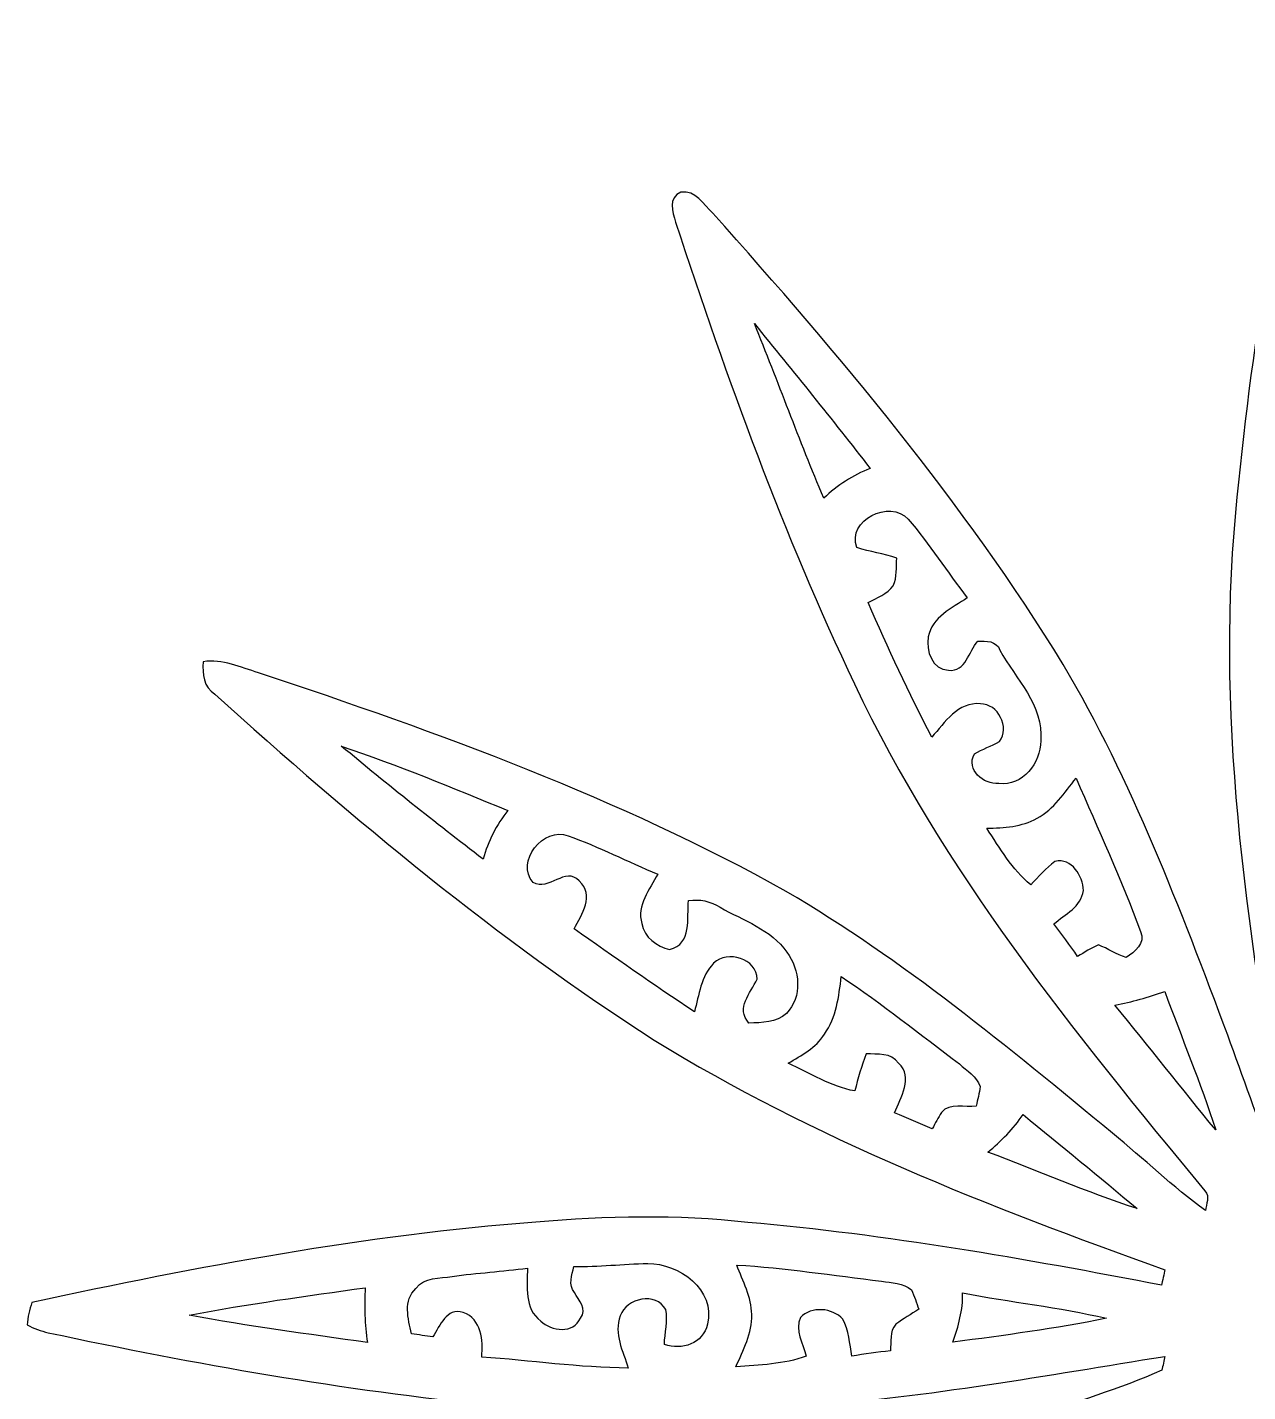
# Model space of a CAD drawing. Header units: centimetres. Extents: x -13.1 to 13.1, y -10.7 to 10.7.
# Drawn here: x -13.07 to -5.33, y 1.91 to 10.55 of the extents above; entities that cross this region are included whole.
import ezdxf

# ---------------------------------------------------------------- set-up
doc = ezdxf.new("R2010")
doc.units = ezdxf.units.CM
doc.header["$MEASUREMENT"] = 0
doc.layers.add('Camada 1', color=7, linetype='Continuous')

msp = doc.modelspace()

# ---------------------------------------------------------------- linework, layer by layer
at = {"layer": 'Camada 1', "color": 156}
for points, knots in [([(-4.91949, 10.53958), (-4.87997, 10.54487), (-4.84011, 10.54876), (-4.79989, 10.55122), (-4.79989, 10.55122), (-4.73004, 10.51242), (-4.73321, 10.42352), (-4.7124, 10.35614), (-4.7124, 10.35614), (-4.46017, 9.15352), (-4.23579, 7.93537), (-4.21286, 6.70348), (-4.21286, 6.70348), (-4.2171, 5.57954), (-4.44146, 4.47216), (-4.63337, 3.36868), (-4.63337, 3.36868), (-4.52049, 3.32809), (-4.51097, 3.45439), (-4.47886, 3.52848), (-4.47886, 3.52848), (-4.23016, 4.22521), (-3.95746, 4.91455), (-3.64067, 5.58341), (-3.64067, 5.58341), (-3.05364, 6.84742), (-2.16288, 7.93608), (-1.26223, 8.98807), (-1.26223, 8.98807), (-1.13417, 9.13095), (-1.01035, 9.27734), (-0.88089, 9.41881), (-0.88089, 9.41881), (-0.83889, 9.47949), (-0.75917, 9.45656), (-0.69708, 9.46326), (-0.69708, 9.46326), (-0.69461, 9.38388), (-0.7045, 9.30451), (-0.73096, 9.22937), (-0.73096, 9.22937), (-0.94755, 8.55698), (-1.18145, 7.88987), (-1.44921, 7.23582), (-1.44921, 7.23582), (-1.71874, 6.59024), (-2.00625, 5.94642), (-2.39676, 5.36363), (-2.39676, 5.36363), (-2.9277, 4.58011), (-3.53236, 3.84951), (-4.15361, 3.13689), (-4.15361, 3.13689), (-4.13702, 3.11855), (-4.10386, 3.08151), (-4.08763, 3.06317), (-4.08763, 3.06317), (-3.3976, 3.65054), (-2.68887, 4.21886), (-1.93111, 4.71733), (-1.93111, 4.71733), (-1.16487, 5.22286), (-0.3182, 5.58906), (0.5341, 5.92172), (0.5341, 5.92172), (1.05833, 6.12493), (1.58962, 6.31013), (2.12407, 6.4837), (2.12407, 6.4837), (2.16923, 6.49851), (2.25777, 6.52003), (2.27083, 6.4523), (2.27083, 6.4523), (2.30752, 6.36834), (2.21862, 6.31401), (2.16992, 6.26039), (2.16992, 6.26039), (1.59419, 5.7397), (1.00471, 5.23309), (0.38522, 4.76425), (0.38522, 4.76425), (-0.20284, 4.32223), (-0.81455, 3.90102), (-1.48978, 3.60186), (-1.48978, 3.60186), (-2.10467, 3.31998), (-2.73719, 3.07833), (-3.37326, 2.84902), (-3.37326, 2.84902), (-3.54471, 2.78623), (-3.72215, 2.73614), (-3.88443, 2.65007), (-3.88443, 2.65007), (-3.81494, 2.55023), (-3.6971, 2.61372), (-3.60115, 2.62395), (-3.60115, 2.62395), (-2.84091, 2.76224), (-2.07503, 2.87408), (-1.30422, 2.92629), (-1.30422, 2.92629), (-0.59831, 2.9845), (0.11112, 2.93687), (0.8128, 2.85326), (0.8128, 2.85326), (1.62806, 2.75166), (2.43874, 2.61231), (3.24061, 2.43382), (3.24061, 2.43382), (3.36973, 2.43487), (3.35633, 2.24084), (3.23673, 2.23555), (3.23673, 2.23555), (2.1477, 1.99354), (1.04422, 1.79916), (-0.06984, 1.72507), (-0.06984, 1.72507), (-0.86854, 1.66933), (-1.66652, 1.772), (-2.45426, 1.89264), (-2.45426, 1.89264), (-2.87479, 1.95721), (-3.29388, 2.02988), (-3.71086, 2.11242), (-3.71086, 2.11242), (-3.77825, 2.12336), (-3.88408, 2.15688), (-3.85833, 2.04681), (-3.85833, 2.04681), (-2.63877, 1.58891), (-1.40053, 1.12783), (-0.31784, 0.3877), (-0.31784, 0.3877), (0.5595, -0.21307), (1.37829, -0.89429), (2.16853, -1.60479), (2.16853, -1.60479), (2.23979, -1.65347), (2.28035, -1.7653), (2.19039, -1.81892), (2.19039, -1.81892), (2.06869, -1.80833), (1.95615, -1.75718), (1.84043, -1.72261), (1.84043, -1.72261), (1.06045, -1.4679), (0.28857, -1.18604), (-0.46177, -0.85302), (-0.46177, -0.85302), (-1.01599, -0.60537), (-1.56069, -0.32878), (-2.05387, 0.02716), (-2.05387, 0.02716), (-2.76365, 0.5274), (-3.42793, 1.08761), (-4.08657, 1.6524), (-4.08657, 1.6524), (-4.1035, 1.63476), (-4.13666, 1.60019), (-4.15361, 1.58255), (-4.15361, 1.58255), (-3.62055, 0.96237), (-3.1115, 0.32066), (-2.649, -0.35418), (-2.649, -0.35418), (-1.93392, -1.38289), (-1.47143, -2.55834), (-1.04705, -3.72957), (-1.04705, -3.72957), (-0.95074, -4.00085), (-0.85724, -4.27319), (-0.76904, -4.54695), (-0.76904, -4.54695), (-0.74436, -4.61892), (-0.74577, -4.69511), (-0.74648, -4.77026), (-0.74648, -4.77026), (-0.82937, -4.79424), (-0.90204, -4.75614), (-0.9525, -4.69123), (-0.9525, -4.69123), (-1.7152, -3.84562), (-2.4518, -2.97039), (-3.0734, -2.014), (-3.0734, -2.014), (-3.45015, -1.44039), (-3.72075, -0.80644), (-3.97686, -0.1718), (-3.97686, -0.1718), (-4.18112, 0.3383), (-4.36421, 0.85653), (-4.548, 1.37442), (-4.548, 1.37442), (-4.64819, 1.34126), (-4.61081, 1.23155), (-4.6034, 1.15359), (-4.6034, 1.15359), (-4.42595, 0.1785), (-4.28907, -0.80715), (-4.26578, -1.79916), (-4.26578, -1.79916), (-4.27708, -3.10727), (-4.50603, -4.4016), (-4.76919, -5.67937), (-4.76919, -5.67937), (-4.78861, -5.75451), (-4.79565, -5.87621), (-4.90185, -5.86916), (-4.90185, -5.86916), (-4.97733, -5.85645), (-4.97699, -5.77003), (-4.99497, -5.71217), (-4.99497, -5.71217), (-5.26238, -4.44782), (-5.49663, -3.16618), (-5.51074, -1.86972), (-5.51074, -1.86972), (-5.48111, -0.80044), (-5.27897, 0.25364), (-5.09198, 1.30386), (-5.09198, 1.30386), (-5.07152, 1.3656), (-5.18653, 1.3857), (-5.19007, 1.31514), (-5.19007, 1.31514), (-5.51461, 0.42898), (-5.85364, -0.45614), (-6.2932, -1.29292), (-6.2932, -1.29292), (-6.63539, -1.94839), (-7.07073, -2.54952), (-7.52193, -3.13336), (-7.52193, -3.13336), (-7.92903, -3.65125), (-8.35307, -4.15571), (-8.79581, -4.64326), (-8.79581, -4.64326), (-8.84132, -4.68911), (-8.88682, -4.75402), (-8.96055, -4.74062), (-8.96055, -4.74062), (-9.06638, -4.69793), (-9.01099, -4.57412), (-8.98771, -4.49545), (-8.98771, -4.49545), (-8.58731, -3.27942), (-8.1541, -2.06233), (-7.51592, -0.94791), (-7.51592, -0.94791), (-6.96419, -0.05467), (-6.27803, 0.74436), (-5.6028, 1.5441), (-5.6028, 1.5441), (-5.54955, 1.59385), (-5.60811, 1.67815), (-5.66525, 1.62382), (-5.66525, 1.62382), (-6.29002, 1.09714), (-6.9275, 0.58313), (-7.60448, 0.12452), (-7.60448, 0.12452), (-8.36894, -0.40498), (-9.21985, -0.79128), (-10.08203, -1.13205), (-10.08203, -1.13205), (-10.63096, -1.34866), (-11.18763, -1.54552), (-11.74855, -1.72895), (-11.74855, -1.72895), (-11.81135, -1.75083), (-11.87873, -1.75048), (-11.94435, -1.75153), (-11.94435, -1.75153), (-11.944, -1.68839), (-11.9761, -1.60689), (-11.91365, -1.56279), (-11.91365, -1.56279), (-11.56617, -1.23825), (-11.20493, -0.92816), (-10.83839, -0.62512), (-10.83839, -0.62512), (-10.18152, -0.08395), (-9.50207, 0.43744), (-8.75841, 0.85478), (-8.75841, 0.85478), (-8.10153, 1.20685), (-7.4048, 1.47567), (-6.70842, 1.73777), (-6.70842, 1.73777), (-6.43431, 1.8475), (-6.1461, 1.92369), (-5.87798, 2.04611), (-5.87798, 2.04611), (-5.8734, 2.06798), (-5.86458, 2.11137), (-5.85998, 2.13289), (-5.85998, 2.13289), (-6.60893, 2.01188), (-7.35753, 1.87854), (-8.11459, 1.81821), (-8.11459, 1.81821), (-8.77887, 1.75436), (-9.44986, 1.7586), (-10.11378, 1.82386), (-10.11378, 1.82386), (-11.0617, 1.9184), (-12.00114, 2.08421), (-12.93213, 2.28282), (-12.93213, 2.28282), (-12.97833, 2.2941), (-13.02349, 2.30964), (-13.06512, 2.33221), (-13.06512, 2.33221), (-13.06512, 2.38159), (-13.04854, 2.4278), (-13.03655, 2.47473), (-13.03655, 2.47473), (-11.98315, 2.70087), (-10.92094, 2.90194), (-9.84497, 2.98238), (-9.84497, 2.98238), (-9.3987, 3.0226), (-8.94785, 3.03072), (-8.50159, 2.98167), (-8.50159, 2.98167), (-7.6207, 2.90405), (-6.74863, 2.75061), (-5.88081, 2.58375), (-5.88081, 2.58375), (-5.8755, 2.60809), (-5.86458, 2.65747), (-5.85927, 2.68181), (-5.85927, 2.68181), (-6.9723, 3.08081), (-8.08495, 3.51225), (-9.0939, 4.13631), (-9.0939, 4.13631), (-10.08909, 4.77519), (-10.99961, 5.53614), (-11.87696, 6.32636), (-11.87696, 6.32636), (-11.94928, 6.37258), (-11.95528, 6.45442), (-11.9514, 6.53238), (-11.9514, 6.53238), (-11.82899, 6.55319), (-11.71434, 6.49639), (-11.59968, 6.46253), (-11.59968, 6.46253), (-10.45527, 6.08153), (-9.31333, 5.66737), (-8.25747, 5.07753), (-8.25747, 5.07753), (-7.51662, 4.64219), (-6.852, 4.09187), (-6.19159, 3.54576), (-6.19159, 3.54576), (-5.99263, 3.38561), (-5.80989, 3.20569), (-5.6021, 3.05681), (-5.6021, 3.05681), (-5.59859, 3.09774), (-5.57283, 3.14537), (-5.60563, 3.18099), (-5.60563, 3.18099), (-6.43502, 4.18324), (-7.26651, 5.2077), (-7.82496, 6.39197), (-7.82496, 6.39197), (-8.27581, 7.3367), (-8.63247, 8.32308), (-8.95879, 9.31686), (-8.95879, 9.31686), (-8.9796, 9.38283), (-9.00888, 9.47208), (-8.92563, 9.50665), (-8.92563, 9.50665), (-8.83284, 9.52182), (-8.78204, 9.42798), (-8.72313, 9.37365), (-8.72313, 9.37365), (-7.9188, 8.47442), (-7.13634, 7.54556), (-6.50346, 6.5151), (-6.50346, 6.5151), (-6.06636, 5.77603), (-5.76297, 4.96851), (-5.46135, 4.16736), (-5.46135, 4.16736), (-5.36751, 3.90172), (-5.2652, 3.63855), (-5.183, 3.36868), (-5.183, 3.36868), (-5.15761, 3.37078), (-5.10645, 3.37502), (-5.0807, 3.37714), (-5.0807, 3.37714), (-5.32377, 4.72722), (-5.54143, 6.1027), (-5.41267, 7.47747), (-5.41267, 7.47747), (-5.31707, 8.50758), (-5.14456, 9.52994), (-4.91949, 10.53958)], [0, 0, 0, 0, 0.0098039, 0.0098039, 0.0098039, 0.0098039, 0.0196078, 0.0196078, 0.0196078, 0.0196078, 0.0294118, 0.0294118, 0.0294118, 0.0294118, 0.0392157, 0.0392157, 0.0392157, 0.0392157, 0.0490196, 0.0490196, 0.0490196, 0.0490196, 0.0588235, 0.0588235, 0.0588235, 0.0588235, 0.0686275, 0.0686275, 0.0686275, 0.0686275, 0.0784314, 0.0784314, 0.0784314, 0.0784314, 0.0882353, 0.0882353, 0.0882353, 0.0882353, 0.0980392, 0.0980392, 0.0980392, 0.0980392, 0.1078431, 0.1078431, 0.1078431, 0.1078431, 0.1176471, 0.1176471, 0.1176471, 0.1176471, 0.127451, 0.127451, 0.127451, 0.127451, 0.1372549, 0.1372549, 0.1372549, 0.1372549, 0.1470588, 0.1470588, 0.1470588, 0.1470588, 0.1568627, 0.1568627, 0.1568627, 0.1568627, 0.1666667, 0.1666667, 0.1666667, 0.1666667, 0.1764706, 0.1764706, 0.1764706, 0.1764706, 0.1862745, 0.1862745, 0.1862745, 0.1862745, 0.1960784, 0.1960784, 0.1960784, 0.1960784, 0.2058824, 0.2058824, 0.2058824, 0.2058824, 0.2156863, 0.2156863, 0.2156863, 0.2156863, 0.2254902, 0.2254902, 0.2254902, 0.2254902, 0.2352941, 0.2352941, 0.2352941, 0.2352941, 0.245098, 0.245098, 0.245098, 0.245098, 0.254902, 0.254902, 0.254902, 0.254902, 0.2647059, 0.2647059, 0.2647059, 0.2647059, 0.2745098, 0.2745098, 0.2745098, 0.2745098, 0.2843137, 0.2843137, 0.2843137, 0.2843137, 0.2941176, 0.2941176, 0.2941176, 0.2941176, 0.3039216, 0.3039216, 0.3039216, 0.3039216, 0.3137255, 0.3137255, 0.3137255, 0.3137255, 0.3235294, 0.3235294, 0.3235294, 0.3235294, 0.3333333, 0.3333333, 0.3333333, 0.3333333, 0.3431373, 0.3431373, 0.3431373, 0.3431373, 0.3529412, 0.3529412, 0.3529412, 0.3529412, 0.3627451, 0.3627451, 0.3627451, 0.3627451, 0.372549, 0.372549, 0.372549, 0.372549, 0.3823529, 0.3823529, 0.3823529, 0.3823529, 0.3921569, 0.3921569, 0.3921569, 0.3921569, 0.4019608, 0.4019608, 0.4019608, 0.4019608, 0.4117647, 0.4117647, 0.4117647, 0.4117647, 0.4215686, 0.4215686, 0.4215686, 0.4215686, 0.4313725, 0.4313725, 0.4313725, 0.4313725, 0.4411765, 0.4411765, 0.4411765, 0.4411765, 0.4509804, 0.4509804, 0.4509804, 0.4509804, 0.4607843, 0.4607843, 0.4607843, 0.4607843, 0.4705882, 0.4705882, 0.4705882, 0.4705882, 0.4803922, 0.4803922, 0.4803922, 0.4803922, 0.4901961, 0.4901961, 0.4901961, 0.4901961, 0.5, 0.5, 0.5, 0.5, 0.5098039, 0.5098039, 0.5098039, 0.5098039, 0.5196078, 0.5196078, 0.5196078, 0.5196078, 0.5294118, 0.5294118, 0.5294118, 0.5294118, 0.5392157, 0.5392157, 0.5392157, 0.5392157, 0.5490196, 0.5490196, 0.5490196, 0.5490196, 0.5588235, 0.5588235, 0.5588235, 0.5588235, 0.5686275, 0.5686275, 0.5686275, 0.5686275, 0.5784314, 0.5784314, 0.5784314, 0.5784314, 0.5882353, 0.5882353, 0.5882353, 0.5882353, 0.5980392, 0.5980392, 0.5980392, 0.5980392, 0.6078431, 0.6078431, 0.6078431, 0.6078431, 0.6176471, 0.6176471, 0.6176471, 0.6176471, 0.627451, 0.627451, 0.627451, 0.627451, 0.6372549, 0.6372549, 0.6372549, 0.6372549, 0.6470588, 0.6470588, 0.6470588, 0.6470588, 0.6568627, 0.6568627, 0.6568627, 0.6568627, 0.6666667, 0.6666667, 0.6666667, 0.6666667, 0.6764706, 0.6764706, 0.6764706, 0.6764706, 0.6862745, 0.6862745, 0.6862745, 0.6862745, 0.6960784, 0.6960784, 0.6960784, 0.6960784, 0.7058824, 0.7058824, 0.7058824, 0.7058824, 0.7156863, 0.7156863, 0.7156863, 0.7156863, 0.7254902, 0.7254902, 0.7254902, 0.7254902, 0.7352941, 0.7352941, 0.7352941, 0.7352941, 0.745098, 0.745098, 0.745098, 0.745098, 0.754902, 0.754902, 0.754902, 0.754902, 0.7647059, 0.7647059, 0.7647059, 0.7647059, 0.7745098, 0.7745098, 0.7745098, 0.7745098, 0.7843137, 0.7843137, 0.7843137, 0.7843137, 0.7941176, 0.7941176, 0.7941176, 0.7941176, 0.8039216, 0.8039216, 0.8039216, 0.8039216, 0.8137255, 0.8137255, 0.8137255, 0.8137255, 0.8235294, 0.8235294, 0.8235294, 0.8235294, 0.8333333, 0.8333333, 0.8333333, 0.8333333, 0.8431373, 0.8431373, 0.8431373, 0.8431373, 0.8529412, 0.8529412, 0.8529412, 0.8529412, 0.8627451, 0.8627451, 0.8627451, 0.8627451, 0.872549, 0.872549, 0.872549, 0.872549, 0.8823529, 0.8823529, 0.8823529, 0.8823529, 0.8921569, 0.8921569, 0.8921569, 0.8921569, 0.9019608, 0.9019608, 0.9019608, 0.9019608, 0.9117647, 0.9117647, 0.9117647, 0.9117647, 0.9215686, 0.9215686, 0.9215686, 0.9215686, 0.9313725, 0.9313725, 0.9313725, 0.9313725, 0.9411765, 0.9411765, 0.9411765, 0.9411765, 0.9509804, 0.9509804, 0.9509804, 0.9509804, 0.9607843, 0.9607843, 0.9607843, 0.9607843, 0.9705882, 0.9705882, 0.9705882, 0.9705882, 0.9803922, 0.9803922, 0.9803922, 0.9803922, 1, 1, 1, 1]), ([(-8.45996, 8.6748), (-8.45996, 8.6748), (-8.45996, 8.6748), (-8.45996, 8.6748), (-8.45996, 8.6748), (-8.30968, 8.30791), (-8.17527, 7.93396), (-8.02005, 7.56884), (-8.02005, 7.56884), (-7.93432, 7.64892), (-7.83624, 7.71489), (-7.72617, 7.75723), (-7.72617, 7.75723), (-7.96643, 8.06661), (-8.21302, 8.37106), (-8.45996, 8.6748)], [0, 0, 0, 0, 0.2, 0.2, 0.2, 0.2, 0.4, 0.4, 0.4, 0.4, 0.6, 0.6, 0.6, 0.6, 1, 1, 1, 1]), ([(-7.8112, 7.25523), (-7.8112, 7.25523), (-7.8112, 7.25523), (-7.8112, 7.25523), (-7.8112, 7.25523), (-7.72759, 7.23018), (-7.6408, 7.21642), (-7.55755, 7.1896), (-7.55755, 7.1896), (-7.5625, 7.13139), (-7.5558, 7.06931), (-7.57977, 7.01428), (-7.57977, 7.01428), (-7.61858, 6.96066), (-7.68314, 6.93844), (-7.73852, 6.90738), (-7.73852, 6.90738), (-7.61471, 6.61882), (-7.48205, 6.33341), (-7.33565, 6.05542), (-7.33565, 6.05542), (-7.25487, 6.1482), (-7.16879, 6.27944), (-7.02839, 6.26638), (-7.02839, 6.26638), (-6.9162, 6.26709), (-6.83894, 6.11611), (-6.90738, 6.02755), (-6.90738, 6.02755), (-6.95854, 5.99827), (-7.01462, 5.97887), (-7.06613, 5.95029), (-7.06613, 5.95029), (-7.12116, 5.84729), (-7.00933, 5.75451), (-6.91127, 5.76121), (-6.91127, 5.76121), (-6.76027, 5.74111), (-6.64632, 5.8928), (-6.64598, 6.03179), (-6.64598, 6.03179), (-6.62622, 6.25651), (-6.80473, 6.42338), (-6.90457, 6.60646), (-6.90457, 6.60646), (-6.92572, 6.66608), (-6.9924, 6.66503), (-7.04427, 6.66255), (-7.04427, 6.66255), (-7.10459, 6.59906), (-7.11834, 6.46711), (-7.23018, 6.47841), (-7.23018, 6.47841), (-7.33319, 6.48158), (-7.37446, 6.60259), (-7.35824, 6.68937), (-7.35824, 6.68937), (-7.33636, 6.81636), (-7.20653, 6.8721), (-7.11129, 6.93737), (-7.11129, 6.93737), (-7.23723, 7.10282), (-7.35153, 7.27674), (-7.48488, 7.43654), (-7.48488, 7.43654), (-7.60377, 7.56214), (-7.87435, 7.43126), (-7.8112, 7.25523)], [0, 0, 0, 0, 0.0555556, 0.0555556, 0.0555556, 0.0555556, 0.1111111, 0.1111111, 0.1111111, 0.1111111, 0.1666667, 0.1666667, 0.1666667, 0.1666667, 0.2222222, 0.2222222, 0.2222222, 0.2222222, 0.2777778, 0.2777778, 0.2777778, 0.2777778, 0.3333333, 0.3333333, 0.3333333, 0.3333333, 0.3888889, 0.3888889, 0.3888889, 0.3888889, 0.4444444, 0.4444444, 0.4444444, 0.4444444, 0.5, 0.5, 0.5, 0.5, 0.5555556, 0.5555556, 0.5555556, 0.5555556, 0.6111111, 0.6111111, 0.6111111, 0.6111111, 0.6666667, 0.6666667, 0.6666667, 0.6666667, 0.7222222, 0.7222222, 0.7222222, 0.7222222, 0.7777778, 0.7777778, 0.7777778, 0.7777778, 0.8333333, 0.8333333, 0.8333333, 0.8333333, 0.8888889, 0.8888889, 0.8888889, 0.8888889, 1, 1, 1, 1]), ([(-11.07616, 5.99863), (-11.07616, 5.99863), (-11.07616, 5.99863), (-11.07616, 5.99863), (-11.07616, 5.99863), (-10.78264, 5.75274), (-10.48243, 5.51461), (-10.17799, 5.2825), (-10.17799, 5.2825), (-10.14624, 5.39467), (-10.09473, 5.50016), (-10.02065, 5.59045), (-10.02065, 5.59045), (-10.36954, 5.73369), (-10.7188, 5.87728), (-11.07616, 5.99863)], [0, 0, 0, 0, 0.2, 0.2, 0.2, 0.2, 0.4, 0.4, 0.4, 0.4, 0.6, 0.6, 0.6, 0.6, 1, 1, 1, 1]), ([(-6.66925, 5.54177), (-6.66925, 5.54177), (-6.66925, 5.54177), (-6.66925, 5.54177), (-6.66925, 5.54177), (-6.76556, 5.48604), (-6.87882, 5.48075), (-6.98712, 5.47792), (-6.98712, 5.47792), (-6.90491, 5.35128), (-6.82766, 5.21757), (-6.70947, 5.12022), (-6.70947, 5.12022), (-6.65938, 5.17031), (-6.61353, 5.22605), (-6.55567, 5.26767), (-6.55567, 5.26767), (-6.44877, 5.29412), (-6.37962, 5.17525), (-6.3747, 5.08316), (-6.3747, 5.08316), (-6.39163, 4.98157), (-6.4904, 4.93182), (-6.56271, 4.87257), (-6.56271, 4.87257), (-6.51121, 4.80484), (-6.46112, 4.73638), (-6.41244, 4.66619), (-6.41244, 4.66619), (-6.36905, 4.69194), (-6.3267, 4.71945), (-6.28015, 4.73886), (-6.28015, 4.73886), (-6.22053, 4.71557), (-6.1662, 4.67995), (-6.10517, 4.65912), (-6.10517, 4.65912), (-6.04801, 4.69511), (-5.98204, 4.74732), (-6.0138, 4.82316), (-6.0138, 4.82316), (-6.13409, 5.15338), (-6.28332, 5.47263), (-6.42231, 5.79542), (-6.42231, 5.79542), (-6.49534, 5.70301), (-6.56166, 5.59788), (-6.66925, 5.54177)], [0, 0, 0, 0, 0.0769231, 0.0769231, 0.0769231, 0.0769231, 0.1538462, 0.1538462, 0.1538462, 0.1538462, 0.2307692, 0.2307692, 0.2307692, 0.2307692, 0.3076923, 0.3076923, 0.3076923, 0.3076923, 0.3846154, 0.3846154, 0.3846154, 0.3846154, 0.4615385, 0.4615385, 0.4615385, 0.4615385, 0.5384615, 0.5384615, 0.5384615, 0.5384615, 0.6153846, 0.6153846, 0.6153846, 0.6153846, 0.6923077, 0.6923077, 0.6923077, 0.6923077, 0.7692308, 0.7692308, 0.7692308, 0.7692308, 0.8461538, 0.8461538, 0.8461538, 0.8461538, 1, 1, 1, 1]), ([(-9.86013, 5.13467), (-9.86013, 5.13467), (-9.86013, 5.13467), (-9.86013, 5.13467), (-9.86013, 5.13467), (-9.76453, 5.07364), (-9.65623, 5.2405), (-9.56874, 5.14419), (-9.56874, 5.14419), (-9.47137, 5.05354), (-9.55039, 4.93218), (-9.60225, 4.84116), (-9.60225, 4.84116), (-9.34896, 4.66441), (-9.09813, 4.48486), (-8.8399, 4.31587), (-8.8399, 4.31587), (-8.80991, 4.42136), (-8.79862, 4.54166), (-8.71784, 4.62314), (-8.71784, 4.62314), (-8.6307, 4.71028), (-8.44338, 4.65137), (-8.44303, 4.52191), (-8.44303, 4.52191), (-8.48324, 4.43089), (-8.57955, 4.34162), (-8.49453, 4.2439), (-8.49453, 4.2439), (-8.41269, 4.2478), (-8.32026, 4.2439), (-8.25676, 4.3053), (-8.25676, 4.3053), (-8.15374, 4.40725), (-8.17138, 4.58364), (-8.25394, 4.69265), (-8.25394, 4.69265), (-8.35413, 4.83834), (-8.53052, 4.89338), (-8.67692, 4.97769), (-8.67692, 4.97769), (-8.73724, 5.0158), (-8.80604, 5.03096), (-8.87659, 5.02002), (-8.87659, 5.02002), (-8.88894, 4.91031), (-8.85224, 4.7452), (-8.99653, 4.71063), (-8.99653, 4.71063), (-9.07944, 4.72792), (-9.1567, 4.78754), (-9.17257, 4.87362), (-9.17257, 4.87362), (-9.20679, 4.98897), (-9.12283, 5.09164), (-9.07167, 5.18724), (-9.07167, 5.18724), (-9.26218, 5.26591), (-9.44562, 5.36115), (-9.63965, 5.43031), (-9.63965, 5.43031), (-9.79099, 5.49134), (-9.97972, 5.26308), (-9.86013, 5.13467)], [0, 0, 0, 0, 0.0588235, 0.0588235, 0.0588235, 0.0588235, 0.1176471, 0.1176471, 0.1176471, 0.1176471, 0.1764706, 0.1764706, 0.1764706, 0.1764706, 0.2352941, 0.2352941, 0.2352941, 0.2352941, 0.2941176, 0.2941176, 0.2941176, 0.2941176, 0.3529412, 0.3529412, 0.3529412, 0.3529412, 0.4117647, 0.4117647, 0.4117647, 0.4117647, 0.4705882, 0.4705882, 0.4705882, 0.4705882, 0.5294118, 0.5294118, 0.5294118, 0.5294118, 0.5882353, 0.5882353, 0.5882353, 0.5882353, 0.6470588, 0.6470588, 0.6470588, 0.6470588, 0.7058824, 0.7058824, 0.7058824, 0.7058824, 0.7647059, 0.7647059, 0.7647059, 0.7647059, 0.8235294, 0.8235294, 0.8235294, 0.8235294, 0.8823529, 0.8823529, 0.8823529, 0.8823529, 1, 1, 1, 1]), ([(-7.90927, 4.53848), (-7.90927, 4.53848), (-7.90927, 4.53848), (-7.90927, 4.53848), (-7.90927, 4.53848), (-7.92514, 4.41289), (-7.93891, 4.27918), (-8.01616, 4.17371), (-8.01616, 4.17371), (-8.06908, 4.08727), (-8.16187, 4.04035), (-8.24547, 3.98955), (-8.24547, 3.98955), (-8.10754, 3.92535), (-7.97525, 3.84352), (-7.82389, 3.81387), (-7.82389, 3.81387), (-7.80238, 3.8929), (-7.78157, 3.97228), (-7.75229, 4.04883), (-7.75229, 4.04883), (-7.68032, 4.046), (-7.59388, 4.05765), (-7.54591, 3.98992), (-7.54591, 3.98992), (-7.44889, 3.90031), (-7.53568, 3.7726), (-7.57132, 3.67488), (-7.57132, 3.67488), (-7.49123, 3.64277), (-7.41186, 3.6089), (-7.33283, 3.57399), (-7.33283, 3.57399), (-7.31519, 3.60961), (-7.2958, 3.64455), (-7.27463, 3.67805), (-7.27463, 3.67805), (-7.21959, 3.7419), (-7.12752, 3.70699), (-7.05484, 3.71827), (-7.05484, 3.71827), (-7.04568, 3.75954), (-7.03509, 3.80012), (-7.0298, 3.84174), (-7.0298, 3.84174), (-7.05131, 3.9056), (-7.11341, 3.94299), (-7.16138, 3.98531), (-7.16138, 3.98531), (-7.40833, 4.17264), (-7.65174, 4.36527), (-7.90927, 4.53848)], [0, 0, 0, 0, 0.0714286, 0.0714286, 0.0714286, 0.0714286, 0.1428571, 0.1428571, 0.1428571, 0.1428571, 0.2142857, 0.2142857, 0.2142857, 0.2142857, 0.2857143, 0.2857143, 0.2857143, 0.2857143, 0.3571429, 0.3571429, 0.3571429, 0.3571429, 0.4285714, 0.4285714, 0.4285714, 0.4285714, 0.5, 0.5, 0.5, 0.5, 0.5714286, 0.5714286, 0.5714286, 0.5714286, 0.6428571, 0.6428571, 0.6428571, 0.6428571, 0.7142857, 0.7142857, 0.7142857, 0.7142857, 0.7857143, 0.7857143, 0.7857143, 0.7857143, 0.8571429, 0.8571429, 0.8571429, 0.8571429, 1, 1, 1, 1]), ([(-6.17643, 4.35821), (-6.17643, 4.35821), (-6.17643, 4.35821), (-6.17643, 4.35821), (-6.17643, 4.35821), (-5.96159, 4.09609), (-5.7531, 3.82939), (-5.5379, 3.56763), (-5.5379, 3.56763), (-5.63386, 3.86396), (-5.7531, 4.1522), (-5.86034, 4.44465), (-5.86034, 4.44465), (-5.96335, 4.4076), (-6.06848, 4.37727), (-6.17643, 4.35821)], [0, 0, 0, 0, 0.2, 0.2, 0.2, 0.2, 0.4, 0.4, 0.4, 0.4, 0.6, 0.6, 0.6, 0.6, 1, 1, 1, 1]), ([(-6.75815, 3.66501), (-6.75815, 3.66501), (-6.75815, 3.66501), (-6.75815, 3.66501), (-6.75815, 3.66501), (-6.81884, 3.57328), (-6.89645, 3.49532), (-6.98146, 3.42618), (-6.98146, 3.42618), (-6.66503, 3.31045), (-6.35669, 3.17287), (-6.03603, 3.06882), (-6.03603, 3.06882), (-6.27345, 3.2713), (-6.51791, 3.46569), (-6.75815, 3.66501)], [0, 0, 0, 0, 0.2, 0.2, 0.2, 0.2, 0.4, 0.4, 0.4, 0.4, 0.6, 0.6, 0.6, 0.6, 1, 1, 1, 1]), ([(-9.60437, 2.70121), (-9.60437, 2.70121), (-9.60437, 2.70121), (-9.60437, 2.70121), (-9.60437, 2.70121), (-9.61213, 2.64688), (-9.64212, 2.58514), (-9.59838, 2.53787), (-9.59838, 2.53787), (-9.57438, 2.48742), (-9.513, 2.43063), (-9.56204, 2.37455), (-9.56204, 2.37455), (-9.60366, 2.27365), (-9.74654, 2.292), (-9.81321, 2.35691), (-9.81321, 2.35691), (-9.91763, 2.43487), (-9.8993, 2.5781), (-9.89682, 2.69205), (-9.89682, 2.69205), (-10.05557, 2.67088), (-10.21538, 2.66135), (-10.37413, 2.63913), (-10.37413, 2.63913), (-10.45316, 2.62643), (-10.55017, 2.63666), (-10.60344, 2.56329), (-10.60344, 2.56329), (-10.68669, 2.48742), (-10.65247, 2.37101), (-10.63166, 2.27646), (-10.63166, 2.27646), (-10.58651, 2.26942), (-10.54135, 2.26236), (-10.49619, 2.25602), (-10.49619, 2.25602), (-10.44963, 2.32762), (-10.41223, 2.44264), (-10.30393, 2.41123), (-10.30393, 2.41123), (-10.18716, 2.36926), (-10.17693, 2.23414), (-10.18681, 2.12865), (-10.18681, 2.12865), (-9.87742, 2.10714), (-9.56945, 2.06092), (-9.25865, 2.05916), (-9.25865, 2.05916), (-9.29145, 2.16464), (-9.35214, 2.27787), (-9.30909, 2.38936), (-9.30909, 2.38936), (-9.27029, 2.5026), (-9.0819, 2.54316), (-9.02158, 2.42887), (-9.02158, 2.42887), (-9.00535, 2.35654), (-9.02828, 2.28177), (-9.0297, 2.20839), (-9.0297, 2.20839), (-8.91928, 2.17028), (-8.78416, 2.21192), (-8.7577, 2.33644), (-8.7577, 2.33644), (-8.70231, 2.55693), (-8.93798, 2.72062), (-9.13482, 2.72204), (-9.13482, 2.72204), (-9.29145, 2.71638), (-9.44774, 2.70191), (-9.60437, 2.70121)], [0, 0, 0, 0, 0.0526316, 0.0526316, 0.0526316, 0.0526316, 0.1052632, 0.1052632, 0.1052632, 0.1052632, 0.1578947, 0.1578947, 0.1578947, 0.1578947, 0.2105263, 0.2105263, 0.2105263, 0.2105263, 0.2631579, 0.2631579, 0.2631579, 0.2631579, 0.3157895, 0.3157895, 0.3157895, 0.3157895, 0.3684211, 0.3684211, 0.3684211, 0.3684211, 0.4210526, 0.4210526, 0.4210526, 0.4210526, 0.4736842, 0.4736842, 0.4736842, 0.4736842, 0.5263158, 0.5263158, 0.5263158, 0.5263158, 0.5789474, 0.5789474, 0.5789474, 0.5789474, 0.6315789, 0.6315789, 0.6315789, 0.6315789, 0.6842105, 0.6842105, 0.6842105, 0.6842105, 0.7368421, 0.7368421, 0.7368421, 0.7368421, 0.7894737, 0.7894737, 0.7894737, 0.7894737, 0.8421053, 0.8421053, 0.8421053, 0.8421053, 0.8947368, 0.8947368, 0.8947368, 0.8947368, 1, 1, 1, 1]), ([(-8.57144, 2.7111), (-8.57144, 2.7111), (-8.57144, 2.7111), (-8.57144, 2.7111), (-8.57144, 2.7111), (-8.53298, 2.60914), (-8.47831, 2.50895), (-8.47619, 2.39747), (-8.47619, 2.39747), (-8.47301, 2.27929), (-8.53016, 2.1724), (-8.57673, 2.06728), (-8.57673, 2.06728), (-8.42715, 2.07892), (-8.27334, 2.08173), (-8.13082, 2.1343), (-8.13082, 2.1343), (-8.15163, 2.21368), (-8.20455, 2.29693), (-8.16821, 2.37949), (-8.16821, 2.37949), (-8.09837, 2.45145), (-7.96572, 2.44157), (-7.89975, 2.36889), (-7.89975, 2.36889), (-7.862, 2.29658), (-7.85495, 2.21368), (-7.84294, 2.1343), (-7.84294, 2.1343), (-7.76145, 2.147), (-7.68032, 2.15935), (-7.59848, 2.16817), (-7.59848, 2.16817), (-7.59107, 2.22462), (-7.60659, 2.29129), (-7.5632, 2.33644), (-7.5632, 2.33644), (-7.51733, 2.37101), (-7.4669, 2.39959), (-7.41856, 2.43099), (-7.41856, 2.43099), (-7.43196, 2.47261), (-7.44714, 2.51388), (-7.46441, 2.55376), (-7.46441, 2.55376), (-7.51557, 2.60103), (-7.59071, 2.59608), (-7.65422, 2.60984), (-7.65422, 2.60984), (-7.96007, 2.64512), (-8.26417, 2.6938), (-8.57144, 2.7111)], [0, 0, 0, 0, 0.0714286, 0.0714286, 0.0714286, 0.0714286, 0.1428571, 0.1428571, 0.1428571, 0.1428571, 0.2142857, 0.2142857, 0.2142857, 0.2142857, 0.2857143, 0.2857143, 0.2857143, 0.2857143, 0.3571429, 0.3571429, 0.3571429, 0.3571429, 0.4285714, 0.4285714, 0.4285714, 0.4285714, 0.5, 0.5, 0.5, 0.5, 0.5714286, 0.5714286, 0.5714286, 0.5714286, 0.6428571, 0.6428571, 0.6428571, 0.6428571, 0.7142857, 0.7142857, 0.7142857, 0.7142857, 0.7857143, 0.7857143, 0.7857143, 0.7857143, 0.8571429, 0.8571429, 0.8571429, 0.8571429, 1, 1, 1, 1]), ([(-12.0396, 2.39394), (-12.0396, 2.39394), (-12.0396, 2.39394), (-12.0396, 2.39394), (-12.0396, 2.39394), (-11.66529, 2.32339), (-11.28747, 2.27436), (-10.91035, 2.22074), (-10.91035, 2.22074), (-10.92764, 2.33574), (-10.93257, 2.4518), (-10.92411, 2.5675), (-10.92411, 2.5675), (-11.29664, 2.51529), (-11.66988, 2.4652), (-12.0396, 2.39394)], [0, 0, 0, 0, 0.2, 0.2, 0.2, 0.2, 0.4, 0.4, 0.4, 0.4, 0.6, 0.6, 0.6, 0.6, 1, 1, 1, 1]), ([(-7.14058, 2.53505), (-7.14058, 2.53505), (-7.14058, 2.53505), (-7.14058, 2.53505), (-7.14058, 2.53505), (-7.13809, 2.4271), (-7.16738, 2.32375), (-7.20231, 2.22284), (-7.20231, 2.22284), (-6.8774, 2.26554), (-6.55179, 2.30928), (-6.2304, 2.37384), (-6.2304, 2.37384), (-6.53026, 2.44544), (-6.83823, 2.4758), (-7.14058, 2.53505)], [0, 0, 0, 0, 0.2, 0.2, 0.2, 0.2, 0.4, 0.4, 0.4, 0.4, 0.6, 0.6, 0.6, 0.6, 1, 1, 1, 1])]:
    msp.add_open_spline(points, degree=3, knots=knots, dxfattribs=at)

doc.saveas('drawing.dxf')
